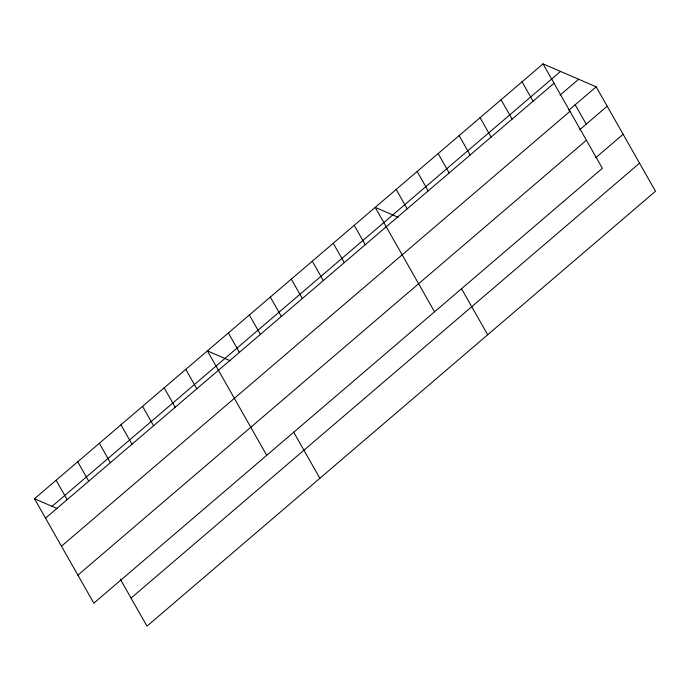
<?xml version="1.0" encoding="UTF-8"?>
<svg xmlns="http://www.w3.org/2000/svg" width="690" height="690" viewBox="0 0 690 690"><rect width="100%" height="100%" fill="white"/><g stroke="black" fill="none" stroke-linecap="round" stroke-linejoin="round"><path stroke-width="1.03" d="M543.021 63.86L602.353 168.3L93.831 603.181L34.5 498.741L543.021 63.86L596.169 86.819L655.5 191.259L146.979 626.141L120.258 579.1M52.043 506.313L560.556 71.432M45.523 518.147L554.044 83.266M560.073 95.108L578.625 79.238M568.741 110.279L596.169 86.819M61.462 546.204L569.983 111.323M579.764 129.677L607.191 106.217M77.892 575.124L586.405 140.243M595.703 157.743L623.13 134.283M131.04 598.075L639.561 163.194M398.165 217.29L375.205 207.371L434.536 311.811M230.357 360.801L207.397 350.882L266.728 455.322M34.5 498.741L57.46 508.659M575.193 104.759L586.215 124.157M522.045 81.8L533.068 101.206M501.069 99.74L512.092 119.137M480.093 117.68L491.116 137.077M459.117 135.611L470.14 155.017M438.133 153.551L449.156 172.957M417.157 171.491L428.18 190.897M461.481 288.636L487.692 334.771M396.181 189.431L407.204 208.837M354.229 225.311L365.252 244.709M333.253 243.251L344.276 262.649M312.277 261.191L323.3 280.589M291.301 279.122L302.324 298.529M270.325 297.062L281.348 316.469M249.349 315.002L260.372 334.409M293.673 432.147L319.875 478.282M228.373 332.942L239.396 352.349M185.783 369.366L196.805 388.763M164.168 387.849L175.191 407.247M142.563 406.332L153.585 425.73M120.948 424.807L131.971 444.213M99.334 443.291L110.357 462.697M77.72 461.774L88.743 481.18M56.114 480.257L67.137 499.664"/></g></svg>
